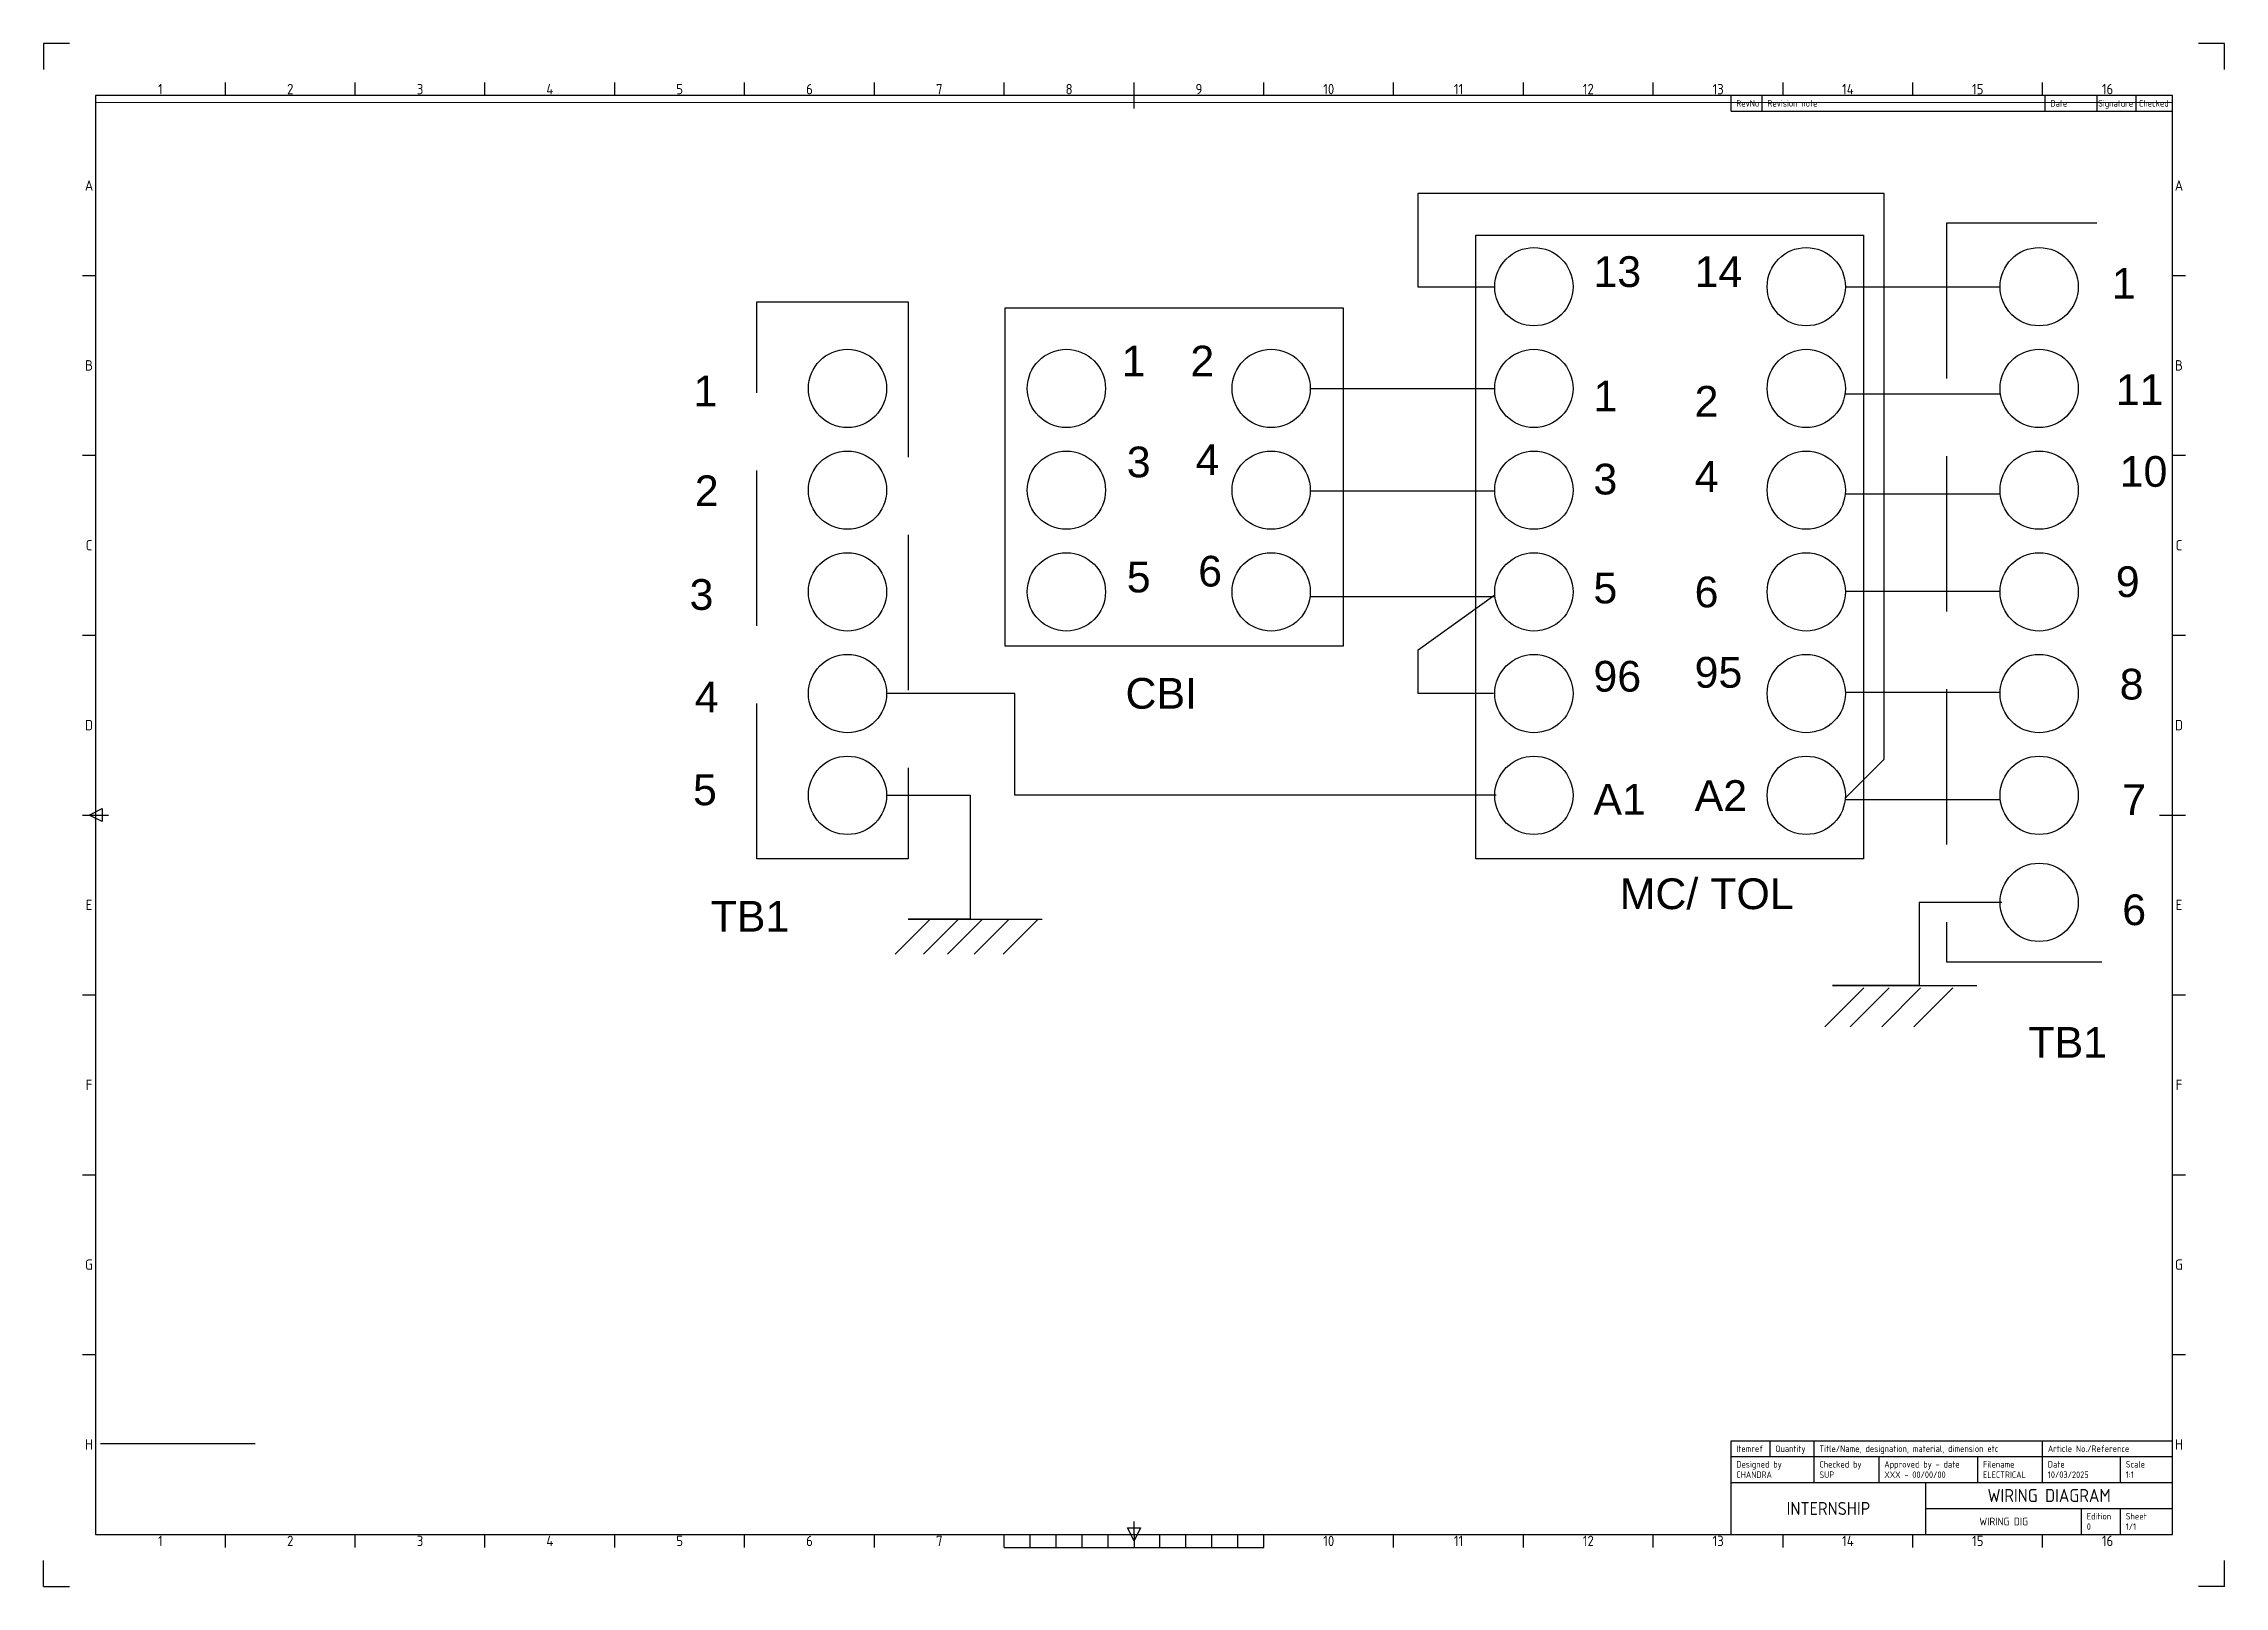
# Paper-space layout 'ISO A1 Layout' of a CAD drawing. Header units: millimetres. Extents: x 0 to 840, y 0 to 594.
# The model-space entities are those that its viewports show. They can reach past a viewport. Long polylines and large blocks are cut down to what shows.
import ezdxf
from ezdxf.enums import TextEntityAlignment as Align

# ---------------------------------------------------------------- set-up
doc = ezdxf.new("R2010")
doc.units = ezdxf.units.MM
doc.linetypes.add('DASHED', pattern=[19.05, 12.7, -6.35])
doc.layers.add('Title Block', color=7, linetype='Continuous')
doc.styles.add('ISO Proportional', font='isocp.shx')
doc.styles.get("Standard").update_dxf_attribs({"font": 'arial.ttf'})

# ---------------------------------------------------------------- blocks, each defined once
blk = doc.blocks.new('ISO A1 title block')
at = {"layer": 'Title Block'}
for p, q in [((10, 594), (0, 594)), ((0, 594), (0, 584)), ((840, 594), (830, 594)), ((840, 584), (840, 594)), ((820, 574), (20, 574)), ((20, 574), (20, 20)), ((70, 574), (70, 579)), ((120, 574), (120, 579)), ((170, 574), (170, 579)), ((220, 574), (220, 579)), ((270, 574), (270, 579)), ((320, 574), (320, 579)), ((370, 574), (370, 579)), ((420, 569), (420, 579)), ((470, 574), (470, 579)), ((520, 574), (520, 579)), ((570, 574), (570, 579)), ((620, 574), (620, 579)), ((650, 568), (650, 574)), ((662, 568), (662, 574)), ((670, 574), (670, 579)), ((720, 574), (720, 579)), ((770, 574), (770, 579)), ((771, 568), (771, 574)), ((791, 568), (791, 574)), ((806, 568), (806, 574)), ((820, 20), (820, 574)), ((650, 568), (820, 568)), ((15, 504.75), (20, 504.75)), ((820, 504.75), (825, 504.75)), ((15, 435.5), (20, 435.5)), ((820, 435.5), (825, 435.5)), ((15, 366.25), (20, 366.25)), ((820, 366.25), (825, 366.25)), ((15, 297), (25, 297)), ((17.5, 297), (22.5, 299.5)), ((22.5, 294.5), (17.5, 297)), ((22.5, 299.5), (22.5, 294.5)), ((815, 297), (825, 297)), ((15, 227.75), (20, 227.75)), ((820, 227.75), (825, 227.75)), ((15, 158.5), (20, 158.5)), ((820, 158.5), (825, 158.5)), ((15, 89.25), (20, 89.25)), ((820, 89.25), (825, 89.25)), ((650, 56), (820, 56)), ((650, 50), (650, 56)), ((665, 50), (665, 56)), ((682, 50), (682, 56)), ((770, 50), (770, 56)), ((650, 50), (820, 50)), ((650, 20), (650, 50)), ((682, 40), (682, 50)), ((707, 40), (707, 50)), ((745, 40), (745, 50)), ((770, 40), (770, 50)), ((800, 40), (800, 50)), ((650, 40), (820, 40)), ((725, 20), (725, 40)), ((725, 30), (820, 30)), ((785, 20), (785, 30)), ((800, 20), (800, 30)), ((20, 20), (820, 20)), ((70, 15), (70, 20)), ((120, 15), (120, 20)), ((170, 15), (170, 20)), ((220, 15), (220, 20)), ((270, 15), (270, 20)), ((320, 15), (320, 20)), ((370, 15), (370, 20)), ((380, 15), (380, 20)), ((390, 15), (390, 20)), ((400, 15), (400, 20)), ((410, 15), (410, 20)), ((417.5, 22.5), (422.5, 22.5)), ((420, 17.5), (417.5, 22.5)), ((420, 20), (420, 25)), ((422.5, 22.5), (420, 17.5)), ((420, 20), (420, 15)), ((430, 15), (430, 20)), ((440, 15), (440, 20)), ((450, 15), (450, 20)), ((460, 15), (460, 20)), ((470, 15), (470, 20)), ((520, 15), (520, 20)), ((570, 15), (570, 20)), ((620, 15), (620, 20)), ((670, 15), (670, 20)), ((720, 15), (720, 20)), ((770, 15), (770, 20)), ((0, 0), (0, 10)), ((370, 15), (470, 15)), ((840, 0), (840, 10)), ((0, 0), (10, 0)), ((840, 0), (830, 0))]:
    blk.add_line(p, q, dxfattribs=at)
at = {"layer": 'Title Block', "style": 'ISO Proportional'}
for s, p in [('1', (45, 576.5)), ('2', (95, 576.5)), ('3', (145, 576.5)), ('4', (195, 576.5)), ('5', (245, 576.5)), ('6', (295, 576.5)), ('7', (345, 576.5)), ('8', (395, 576.5)), ('9', (445, 576.5)), ('10', (495, 576.5)), ('11', (545, 576.5)), ('12', (595, 576.5)), ('13', (645, 576.5)), ('14', (695, 576.5)), ('15', (745, 576.5)), ('16', (795, 576.5)), ('A', (17.5, 539.375)), ('A', (822.5, 539.375)), ('B', (17.5, 470.125)), ('B', (822.5, 470.125)), ('C', (17.5, 400.875)), ('C', (822.5, 400.875)), ('D', (17.5, 331.625)), ('D', (822.5, 331.625)), ('E', (17.5, 262.375)), ('E', (822.5, 262.375)), ('F', (17.5, 193.125)), ('F', (822.5, 193.125)), ('G', (17.5, 123.875)), ('G', (822.5, 123.875)), ('H', (17.5, 54.625)), ('H', (822.5, 54.625)), ('1', (45, 17.5)), ('2', (95, 17.5)), ('3', (145, 17.5)), ('4', (195, 17.5)), ('5', (245, 17.5)), ('6', (295, 17.5)), ('7', (345, 17.5)), ('10', (495, 17.5)), ('11', (545, 17.5)), ('12', (595, 17.5)), ('13', (645, 17.5)), ('14', (695, 17.5)), ('15', (745, 17.5)), ('16', (795, 17.5))]:
    blk.add_text(s, height=4, dxfattribs=at).set_placement(p, align=Align.MIDDLE)
for s, p in [('RevNo', (652, 571)), ('Revision note', (664, 571)), ('Date', (773, 571)), ('Signature', (791.361, 571)), ('Checked', (807.083, 571)), ('Itemref', (652, 53)), ('Quantity', (667, 53)), ('Title/Name, designation, material, dimension etc', (684, 53)), ('Article No./Reference', (772, 53)), ('Designed by', (652, 47)), ('Checked by', (684, 47)), ('Approved by - date', (709, 47)), ('Filename', (747, 47)), ('Date', (772, 47)), ('Scale', (802, 47)), ('Edition', (787, 27)), ('Sheet', (802, 27))]:
    blk.add_text(s, height=2.5, dxfattribs=at).set_placement(p, align=Align.MIDDLE_LEFT)
at = {"layer": 'Title Block', "style": 'ISO Proportional', "flags": 8}
for tag, p in [('DESIGNED_BY', (652, 43)), ('CHECKED_BY', (684, 43)), ('APPROVED_BY_DATE', (709, 43)), ('FILENAME', (747, 43)), ('DATE', (772, 43)), ('SCALE', (802, 43)), ('EDITION', (787, 23)), ('SHEET', (802, 23))]:
    blk.add_attdef(tag, text='', height=2.5, dxfattribs=at).set_placement(p, align=Align.MIDDLE_LEFT)
for tag, height, p in [('TITLE', 5, (772.5, 35)), ('OWNER', 5, (687.5, 30)), ('DRAWING_NUMBER', 3, (755, 25))]:
    blk.add_attdef(tag, text='', height=height, dxfattribs=at).set_placement(p, align=Align.MIDDLE)

msp = doc.modelspace()

# ---------------------------------------------------------------- linework, layer by layer
at = {"linetype": 'DASHED'}
for p, q in [((3542.3, 2213.7), (3269.5, 2213.7)), ((3269.5, 2213.7), (3269.5, 873.8)), ((3269.5, 873.8), (3553.8, 873.8))]:
    msp.add_line(p, q, dxfattribs=at)
for p, q in [((3086.2, 2098.3), (3366.7, 2098.3)), ((2115.4, 1913.8), (2450, 1913.8)), ((3086.2, 1903.9), (3366.7, 1903.9)), ((2115.4, 1728.1), (2450, 1728.1)), ((3086.2, 1722.8), (3366.7, 1722.8)), ((3086.2, 1546), (3366.7, 1546)), ((2115.4, 1536.5), (2450, 1536.5)), ((2310.7, 1439.6), (2450, 1539.7)), ((2310.7, 1360.3), (2310.7, 1439.6)), ((1579.1, 1360.5), (1346.7, 1360.4)), ((1579.1, 1175.8), (1579.1, 1360.5)), ((2447.6, 1360.3), (2310.7, 1360.3)), ((3086.2, 1362.7), (3366.7, 1362.7)), ((1347.3, 1175.8), (1498.1, 1175.8)), ((1498.1, 1175.8), (1498.1, 951.2)), ((2452.3, 1175.8), (1579.1, 1175.8)), ((3086.2, 1168.5), (3366.7, 1168.5)), ((1361.8, 887.7), (1425.3, 951.2)), ((1498.1, 951.2), (1385.6, 951.2)), ((1385.6, 951.2), (1628.6, 951.2)), ((1413.4, 887.7), (1476.9, 951.2)), ((1457.2, 887.7), (1520.7, 951.2)), ((1505.6, 887.7), (1569.1, 951.2)), ((1558.3, 887.7), (1621.8, 951.2)), ((3370.1, 981.7), (3219.8, 981.7)), ((3219.8, 981.7), (3219.8, 831.1)), ((3219.8, 831.1), (3062.6, 831.1)), ((3062.6, 831.1), (3324.6, 831.1)), ((3049, 756), (3119.5, 826.6)), ((3094.9, 756), (3165.5, 826.6)), ((3152.1, 756), (3222.6, 826.6)), ((3210.6, 756), (3281.2, 826.6)), ((-79.6, 0), (200.9, 0))]:
    msp.add_line(p, q)
msp.add_lwpolyline([(3086.2, 1171), (3156.7, 1241.5), (3156.7, 2267.4), (2310.5, 2267.4), (2310.5, 2098.1), (2450, 2098.2)])
for points in [[(2415.4, 2191.8), (3118.9, 2191.8), (3118.9, 1060.4), (2415.4, 1060.4)], [(1561.5, 2060), (2175.1, 2060), (2175.1, 1446.5), (1561.5, 1446.5)]]:
    msp.add_lwpolyline(points, close=True)
msp.add_lwpolyline([(1110.8, 2071), (1385.6, 2071), (1385.6, 1060.4), (1110.8, 1060.4)], close=True, dxfattribs=at)
for centre in [(2521, 2098.3), (3015.2, 2098.3), (3437.7, 2098.3), (1275.6, 1913.8), (1672.7, 1913.8), (2044.3, 1913.8), (2521, 1913.8), (3015.2, 1913.8), (3437.7, 1913.8), (1275.6, 1729.3), (1672.7, 1729.3), (2044.3, 1729.3), (2521, 1729.3), (3015.2, 1729.3), (3437.7, 1729.3), (1275.6, 1544.8), (1672.7, 1544.8), (2044.3, 1544.8), (2521, 1544.8), (3015.2, 1544.8), (3437.7, 1544.8), (1275.6, 1360.3), (2521, 1360.3), (3015.2, 1360.3), (3437.7, 1360.3), (1275.6, 1175.8), (2521, 1175.8), (3015.2, 1175.8), (3437.7, 1175.8), (3437.7, 981.7)]:
    msp.add_circle(centre, 71)

# ---------------------------------------------------------------- texts
for s, height, p in [('13', 55.73, (2629, 2097.8)), ('14', 55.73, (2812.6, 2097.8)), ('1', 55.7, (3569.7, 2076.5)), ('1', 55.7, (1773, 1935.6)), ('2', 55.7, (1897.7, 1935.6)), ('11', 55.73, (3576.8, 1883.6)), ('1', 55.7, (996.1, 1881.5)), ('1', 55.7, (2629, 1872)), ('2', 55.7, (2812.6, 1862.6)), ('3', 55.7, (1782.3, 1752.6)), ('4', 55.7, (1907.1, 1756.8)), ('4', 55.7, (2812.6, 1726.2)), ('10', 55.73, (3583.8, 1735.4)), ('2', 55.7, (998.5, 1700.3)), ('3', 55.7, (2629, 1721.5)), ('5', 55.7, (1782.3, 1543.9)), ('6', 55.7, (1911.9, 1554.5)), ('9', 55.7, (3576.8, 1535.5)), ('3', 55.7, (989, 1512.2)), ('5', 55.7, (2629, 1523.9)), ('6', 55.7, (2812.6, 1516.8)), ('95', 55.73, (2812.6, 1371)), ('CBI', 55.73, (1780, 1332.9)), ('96', 55.73, (2629, 1363.9)), ('8', 55.7, (3583.8, 1349.6)), ('4', 55.7, (998.5, 1326.3)), ('5', 55.7, (995.2, 1157.9)), ('A1', 55.73, (2629, 1140.5)), ('A2', 55.73, (2812.6, 1147.5)), ('7', 55.7, (3588.5, 1140.3)), ('MC/ TOL', 55.73, (2676.6, 969.4)), ('6', 55.7, (3588.5, 940.4)), ('TB1', 55.73, (1027.2, 928.6)), ('TB1', 55.73, (3418.2, 699.8))]:
    msp.add_text(s, height=height, dxfattribs=at).set_placement(p)

psp = doc.layouts.new('ISO A1 Layout')

# ---------------------------------------------------------------- block references
at = {"layer": 'Title Block'}
ref = psp.add_blockref('ISO A1 title block', (0, 0), dxfattribs=at)
ref.add_attrib('CHECKED_BY', 'SUP', dxfattribs={"height": 2.5, "style": 'ISO Proportional'}).set_placement((684, 43), align=Align.MIDDLE_LEFT)
ref.add_attrib('OWNER', 'INTERNSHIP', dxfattribs={"height": 5, "style": 'ISO Proportional'}).set_placement((687.5, 30), align=Align.MIDDLE)
ref.add_attrib('DESIGNED_BY', 'CHANDRA', dxfattribs={"height": 2.5, "style": 'ISO Proportional'}).set_placement((652, 43), align=Align.MIDDLE_LEFT)
ref.add_attrib('FILENAME', 'ELECTRICAL', dxfattribs={"height": 2.5, "style": 'ISO Proportional'}).set_placement((747, 43), align=Align.MIDDLE_LEFT)
ref.add_attrib('DRAWING_NUMBER', 'WIRING DIG', dxfattribs={"height": 3, "style": 'ISO Proportional'}).set_placement((755, 25), align=Align.MIDDLE)
ref.add_attrib('APPROVED_BY_DATE', 'XXX - 00/00/00', dxfattribs={"height": 2.5, "style": 'ISO Proportional'}).set_placement((709, 43), align=Align.MIDDLE_LEFT)
ref.add_attrib('TITLE', 'WIRING DIAGRAM', dxfattribs={"height": 5, "style": 'ISO Proportional'}).set_placement((772.5, 35), align=Align.MIDDLE)
ref.add_attrib('DATE', '10/03/2025', dxfattribs={"height": 2.5, "style": 'ISO Proportional'}).set_placement((772, 43), align=Align.MIDDLE_LEFT)
ref.add_attrib('EDITION', '0', dxfattribs={"height": 2.5, "style": 'ISO Proportional'}).set_placement((787, 23), align=Align.MIDDLE_LEFT)
ref.add_attrib('SHEET', '1/1', dxfattribs={"height": 2.5, "style": 'ISO Proportional'}).set_placement((802, 23), align=Align.MIDDLE_LEFT)
ref.add_attrib('SCALE', '1:1', dxfattribs={"height": 2.5, "style": 'ISO Proportional'}).set_placement((802, 43), align=Align.MIDDLE_LEFT)

# ---------------------------------------------------------------- viewports
at = {"layer": '0', "linetype": 'DASHED'}
psp.add_viewport(center=(420, 295.64), size=(800, 551.2746), view_center_point=(1795.4, 1133.72), view_height=2596.7945, dxfattribs=at)

doc.saveas('drawing.dxf')
